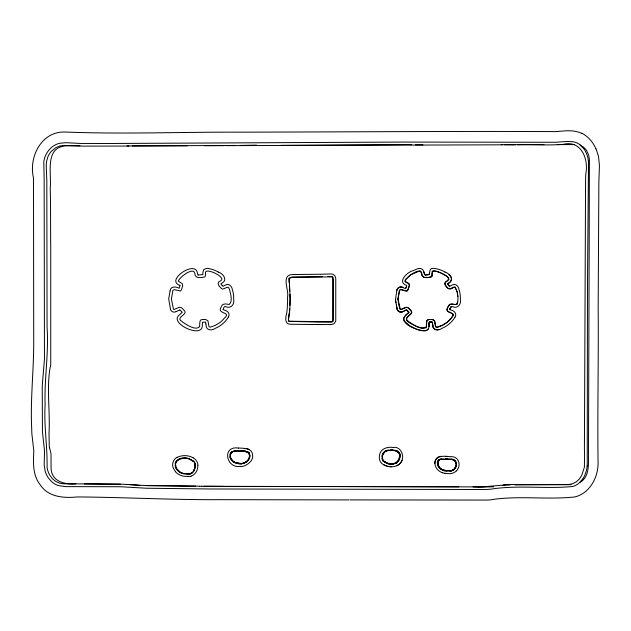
<?xml version="1.0" encoding="UTF-8"?>
<svg xmlns="http://www.w3.org/2000/svg" width="631" height="631" viewBox="0 0 631 631"><rect width="100%" height="100%" fill="white"/><g stroke="black" fill="none" stroke-linecap="round" stroke-linejoin="round"><path stroke-width="0.95" d="M428.591 274.682C430.618 273.72 428.354 267.812 433.458 268.301A6.562 6.562 0 0 1 434.27 268.38L435.761 268.648A28.135 28.135 0 0 1 444.95 272.008M429.577 273.373L429.545 272.797A5.143 5.143 0 0 1 429.577 273.428L429.569 273.759M249.584 455.961L249.3 453.713A3.581 3.581 0 0 0 248.622 452.711L244.016 451.323A46.67 46.67 0 0 0 241.634 451.118L237.248 451.015A18.331 18.331 0 0 0 233.825 451.291M249.884 455.984L249.576 453.594A3.904 3.904 0 0 0 249.071 452.782M429.561 274.13C428.954 275.077 420.009 275.361 428.339 274.698M428.985 326.117C429.112 330.857 427.66 318.955 432.18 322.189A28.048 28.048 0 0 0 429.23 322.181L428.985 326.117A76.288 76.288 0 0 1 429.23 322.173M289.937 305.357L289.952 294.361M245.057 451.086C254.971 454.281 246.177 466.072 238.439 463.643M195.421 466.435L195.436 465.315M456.292 464.566L455.763 466.814L454.052 469.07A7.454 7.454 0 0 1 451.52 470.513L447.395 470.797L442.686 469.787A10.293 10.293 0 0 1 440.824 468.762L439.547 467.658A6.823 6.823 0 0 1 438.111 465.221L437.709 463.099M289.732 308.827L289.377 312.298M457.751 301.468L457.309 303.89M587.232 465.986L587.485 283.453L588.502 161.15M382.378 456.016L382.749 459.952A4.172 4.172 0 0 0 383.451 460.993L386.732 462.854A19.214 19.214 0 0 0 387.844 463.249M175.087 464.132L175.142 463.682A5.569 5.569 0 0 1 176.309 461.103L178.999 459.131M289.219 313.449L288.383 320.674A1.412 1.412 0 0 0 288.951 321.36L316.344 322.031L331.228 322.023L332.805 321.573M456.528 465.189L456.418 465.812M170.054 290.97L168.69 298.826L170.394 308.748A7.848 7.848 0 0 0 170.544 309.308M396.773 290.852C396.852 287.42 400.866 286.001 403.58 287.57M170.078 290.852C170.323 286.111 176.175 286.395 179.172 288.272L180.064 285.409M396.67 291.459C396.528 288.414 399.675 285.961 402.539 287.239M397.924 298.881L398.406 296.136M396.536 292.263L395.511 299.835M398.469 295.765L399.32 290.891M382.086 455.968L382.165 455.511A6.728 6.728 0 0 1 386.251 450.534L387.694 450.211M431.983 275.834L432.061 274.998A12.817 12.817 0 0 1 432.061 274.524L432.18 271.377A0.986 0.986 0 0 1 432.629 270.951L436.557 271.393M399.849 457.759L399.999 454.241A4.622 4.622 0 0 0 399.447 452.908L397.83 451.275M426.382 327.166L426.879 321.021M195.247 467.674L193.662 471.444A6.996 6.996 0 0 1 191.808 473.163M229.992 454.604L230.078 454.273A4.425 4.425 0 0 1 231.751 451.914L234.921 450.857M399.707 458.335L398.674 460.788M392.79 447.387C387.402 446.685 380.73 448.578 379.61 454.746A10.766 10.766 0 0 0 379.444 455.661C378.774 459.155 380.146 463.201 383.561 464.708A23.931 23.931 0 0 0 386.464 465.891L387.702 466.285A14.142 14.142 0 0 0 391.015 466.766A13.661 13.661 0 0 0 396.678 465.725C407.334 461.466 402.247 445.762 393.318 447.442M382.134 455.968L384.807 451.922L388.31 450.148M405.867 288.272C407.744 281.008 406.68 291.459 403.375 287.499M408.344 288.832L407.508 290.575A1.388 1.388 0 0 1 406.916 290.907L402.704 290.086M456.11 466.333L454.154 469.172A7.627 7.627 0 0 1 451.575 470.647L446.937 470.915L442.71 469.953A10.419 10.419 0 0 1 440.746 468.888L439.712 468.036A7.044 7.044 0 0 1 437.953 465.228L437.772 461.521A3.502 3.502 0 0 1 439.137 459.794L440.966 459.163L445.967 459.139M426.95 320.84L427.132 320.509A1.775 1.775 0 0 1 427.652 320.012L428.804 319.68M449.004 279.359L447.56 280.811A4.212 4.212 0 0 1 447.332 280.945L447.253 280.992A3.486 3.486 0 0 0 446.945 281.174L445.36 282.38M411.601 312.834L410.671 314.064A36.693 36.693 0 0 1 410.032 314.672L407.863 316.636A37.418 37.418 0 0 0 407.224 317.243C403.572 321.786 414.031 324.586 416.697 326.542M405.268 279.817L405.126 281.757L407.374 282.972M448.688 285.157L448.83 285.322A7.958 7.958 0 0 1 449.587 286.324A5.269 5.269 0 0 0 450.637 285.827L450.842 285.717A17.755 17.755 0 0 1 452.017 285.078C455.448 282.783 458.784 286.411 459.108 289.81A26.463 26.463 0 0 1 460.259 295.221L460.37 297.974A46.016 46.016 0 0 1 460.362 299.346C461.529 304.237 457.436 309.143 452.451 306.65A4.764 4.764 0 0 0 451.41 306.54L449.698 309.529A18.417 18.417 0 0 0 450.952 310.073C454.162 310.484 457.333 313.954 455.038 317.038M228.335 317.038C230.63 313.954 227.468 310.484 224.25 310.081A18.417 18.417 0 0 1 222.995 309.529A14.229 14.229 0 0 1 224.163 307.068L224.368 306.745A1.144 1.144 0 0 1 224.699 306.563A4.764 4.764 0 0 1 225.748 306.666C230.741 309.127 234.827 304.252 233.667 299.346A46.016 46.016 0 0 0 233.675 297.974L233.541 295.229A26.463 26.463 0 0 0 232.413 289.81C232.09 286.411 228.753 282.783 225.322 285.078A17.755 17.755 0 0 0 224.147 285.717L223.942 285.835A5.269 5.269 0 0 1 222.885 286.34A7.958 7.958 0 0 0 222.096 285.283M450.865 307.068L449.698 309.529A14.229 14.229 0 0 1 450.857 307.068L451.062 306.745A1.144 1.144 0 0 1 451.394 306.563M332.923 321.431L332.939 277.364M431.856 276.173L430.413 277.056A28.379 28.379 0 0 1 429.75 277.119L428.859 277.183M582.579 479.142L579.487 482.707A16.856 16.856 0 0 1 572.672 486.509C545.634 489.104 518.043 484.868 491.036 489.135A91.716 91.716 0 0 1 485.286 489.506L209.91 488.978L146.613 488.236L120.616 486.753L65.427 486.619L58.557 485.625A17.794 17.794 0 0 1 51.726 481.761L48.579 478.203A23.434 23.434 0 0 1 45.14 471.065L44.178 464.921L44.446 454.501A50.441 50.441 0 0 0 44.359 449.398L42.435 431.596L42.245 387.26A101.425 101.425 0 0 1 42.403 383.656L44.462 359.11L44.154 179.409A75.05 75.05 0 0 0 44.115 177.571L43.784 162.009A24.727 24.727 0 0 1 44.588 158.152L44.825 157.403A22.598 22.598 0 0 1 50.764 148.119L51.955 147.062A18.709 18.709 0 0 1 59.724 143.269L65.869 142.685L80.516 143.442L110.046 143.482L402.586 142.07L553.868 142.275A82.811 82.811 0 0 0 557.796 142.125L567.395 141.431L572.814 141.738A16.012 16.012 0 0 1 580.031 144.744M193.354 471.594L195.208 466.995L194.75 462.988M445.115 282.633L444.776 283.84L446.133 286.04A9.504 9.504 0 0 0 446.527 286.506L448.483 288.753L450.439 288.698M405.528 279.43L410.742 274.745L420.033 270.841A1.096 1.096 0 0 1 420.593 271.078L421.232 272.111M398.398 461.19L398.098 461.561A6.002 6.002 0 0 1 396.639 462.768L396.221 462.996M456.3 470.821C461.111 466.885 459.51 457.475 452.861 456.812A25.374 25.374 0 0 0 451.977 456.694C446.559 456.86 438.253 454.115 435.264 460.662C433.615 465.867 437.654 471.475 442.733 472.793M407.855 313.252L408.896 312.282L406.545 309.9L408.896 312.282L404.14 317.054L403.595 318.876L404.037 320.745L409.803 325.754L416.058 328.98M406.987 314.025C395.842 322.812 417.556 331.062 425.31 330.739C426.864 330.62 428.315 329.548 428.757 328.033C427.416 332.206 420.278 330.825 416.839 329.256M407.642 313.449L407.216 313.828M444.91 272.079C449.674 273.057 454.683 280.148 448.759 283.027A4.031 4.031 0 0 1 448.357 283.264L447.6 283.792L448.538 284.991M447.718 283.705C451.536 282.341 453.326 276.97 448.996 274.816M192.132 472.942L191.201 473.51M579.85 482.407C588.455 477.809 588.613 467.019 588.463 458.485L589.102 265.367A38.262 38.262 0 0 0 589.133 264.421L589.409 159.335L588.589 154.769L586.302 150.044L583.833 147.394L580.796 145.603M452.048 287.933L452.474 287.681A12.297 12.297 0 0 1 452.979 287.405L454.722 286.916A1.057 1.057 0 0 1 455.196 287.129L457.065 291.782M191.714 473.045L189.458 473.952L183.4 473.597A11.319 11.319 0 0 1 179.756 472.02C172.05 468.273 175.434 457.025 183.992 458.161A14.339 14.339 0 0 1 189.142 458.824L193.662 461.356M451.78 288.083L451.086 288.438M396.087 462.736L396.489 462.515A5.711 5.711 0 0 0 397.885 461.356L399.431 458.232L399.707 454.312A4.346 4.346 0 0 0 399.186 453.058L397.664 451.52A5.703 5.703 0 0 0 395.716 450.723A16.232 16.232 0 0 0 394.32 450.51L393.294 450.408M177.137 457.42L179.133 456.552A17.203 17.203 0 0 1 193.196 457.83M405.236 307.739L402.767 308.843A21.383 21.383 0 0 0 401.687 309.348L401.324 309.505M176.128 311.596L178.242 310.657A26.305 26.305 0 0 0 179.693 309.971M404.936 310.657A26.305 26.305 0 0 0 406.396 309.971L402.152 311.88L400.314 312.053L398.24 310.996L397.096 308.748L398.24 310.996L400.393 312.061L402.152 311.88L406.506 309.916A22.55 22.55 0 0 1 408.904 312.274A33.964 33.964 0 0 1 408.273 312.866M393.176 463.927L394.896 463.201A10.301 10.301 0 0 0 398.784 459.471L399.951 454.825A4.598 4.598 0 0 0 399.131 452.711L397.057 451.007M502.489 485.578L503.909 485.01M439.302 329.398C436.297 331.149 432.322 328.672 432.763 325.146C432.274 330.147 438.663 331.101 441.897 328.372A27.867 27.867 0 0 0 455.093 317.07M190.152 473.96L190.688 473.755M234.196 451.031C227.933 452.459 230.339 461.08 235.174 462.791M386.377 450.849L390.463 450.376M405.646 307.542L407.634 307.549M437.993 327.197L442.82 325.186L446.693 322.717A25.248 25.248 0 0 0 451.126 318.292L453.287 314.561A1.073 1.073 0 0 0 453.168 314.096L451.102 312.842M179.559 458.911L180.947 458.485M441.613 459.029C434.128 460.89 439.704 470.75 445.336 470.978M233.833 451.339L231.94 452.151A4.133 4.133 0 0 0 230.362 454.359L230.165 455.661A5.86 5.86 0 0 0 230.867 458.603L232.965 461.064A9.528 9.528 0 0 0 235.063 462.405L240.293 463.43M456.489 304.568L454.509 304.513M504.201 484.931L510.124 484.923M437.638 327.3L436.368 327.339M450.534 471.065L451.126 470.939A7.738 7.738 0 0 0 454.296 469.251C458.248 466.325 455.992 459.92 451.394 459.076M449.177 471.026C455.866 472.146 459.384 461.206 452.664 459.628A27.172 27.172 0 0 0 450.069 459.352L448.507 459.116M181.72 458.303L184.007 458.003A14.332 14.332 0 0 1 189.197 458.682L194.048 461.569A6.042 6.042 0 0 1 195.034 463.288L195.31 464.266M447.3 458.816L445.983 458.997L447.568 459.226M427.203 277.309L424.056 277.443L422.328 275.747A20.263 20.263 0 0 1 421.997 274.666L421.871 274.233M400.559 289.471L402.239 289.779M187.762 473.715L182.927 473.313A11.192 11.192 0 0 1 179.93 471.949L176.294 468.178L175.434 463.738A5.261 5.261 0 0 1 176.546 461.285L179.669 459.187L184.023 458.303A14.048 14.048 0 0 1 189.111 458.958L193.504 461.403A5.797 5.797 0 0 1 194.758 463.406L194.955 467.61L193.433 471.254A6.736 6.736 0 0 1 191.958 472.706L189.836 473.747A5.924 5.924 0 0 1 188.377 473.747L187.967 473.723M187.778 474.015L183.495 473.771A11.508 11.508 0 0 1 180.348 472.556M392.435 450.029L390.849 450.077M515.085 484.916L571.071 484.647M429.23 322.173L432.18 322.189M327.994 276.544L331.614 276.536M322.283 276.701L291.853 277.159A12.407 12.407 0 0 0 291.506 277.238L291.38 277.269A5.379 5.379 0 0 1 291.001 277.356L288.903 278.555L289.085 282.633M320.832 274.217L330.959 273.972A6.381 6.381 0 0 1 332.009 274.051L332.064 274.067A5.324 5.324 0 0 1 332.892 274.272L334.935 275.818L335.755 278.397L335.763 320.185A3.376 3.376 0 0 1 335.739 320.69L335.692 320.974A4.046 4.046 0 0 1 335.613 321.439L334.004 323.813L330.959 324.539M294.085 274.548L320.374 274.225M293.951 274.548L292.839 274.556A9.899 9.899 0 0 0 292.145 274.572C280.724 275.211 289.306 290.41 287.539 297.288A101.205 101.205 0 0 1 287.531 302.367L287.286 307.841A68.527 68.527 0 0 1 286.687 313.315C285.401 317.093 284.502 324.657 290.694 324.247L312.952 324.523M226.166 145.643L502.465 144.814M280.771 145.327L315.287 145.146M315.871 145.146L407.642 144.57A48.477 48.477 0 0 1 409.274 144.578L411.783 144.673M390.589 450.376L393.01 450.384M479.071 487.069L493.655 486.801M350.229 499.902L487.597 500.067A94.705 94.705 0 0 0 490.106 499.902C518.154 495.24 546.809 500.036 574.865 496.936C589.433 493.387 597.896 478.006 598.07 463.761C597.391 411.806 598.622 359.812 598.172 307.841L598.866 181.657L599.442 165.519L598.535 156.583L596.066 148.837M129.024 146.061L81.62 146.116L63.999 145.398L59.827 146.006L55.993 147.528L51.143 151.558A20.413 20.413 0 0 0 47.798 157.032L46.615 161.11L46.213 165.354L46.82 180.632L47.065 327.339C48.895 353.273 44.186 378.923 45.117 404.802C43.839 425.712 47.483 446.354 47.057 467.192A21.265 21.265 0 0 0 49.841 475.277L52.389 478.692L55.567 481.366L59.282 483.062L63.4 483.827L119.843 484.08L145.635 485.547L199.601 486.178M132.305 145.919L170.685 145.722M127.107 145.942L187.312 145.808M235.513 145.453L171.167 145.722M204.578 145.722L224.013 145.658M240.379 466.388C243.18 467.508 254.451 462.018 252.518 454.714A11.539 11.539 0 0 0 252.424 453.949L252.416 453.87A5.718 5.718 0 0 0 248.937 449.524M349.188 499.91L219.738 499.665C172.231 499.941 124.867 497.283 77.392 496.936C64.023 498.261 48.224 497.283 40.139 484.711C32.552 475.175 33.285 462.626 33.79 451.204A37.237 37.237 0 0 0 33.703 449.84L31.905 434.183A105.827 105.827 0 0 1 31.708 428.433C30.28 399.936 33.68 371.698 33.719 343.272L33.506 179.22A62.619 62.619 0 0 0 33.467 177.879C28.505 156.977 41.607 130.838 65.411 132.037C122.95 134.308 180.616 131.966 238.195 132.163C343.777 131.997 449.375 131.122 554.957 131.595A69.063 69.063 0 0 0 556.518 131.532L565.139 130.869A64.646 64.646 0 0 1 567.932 130.767L570.266 130.798A29.902 29.902 0 0 1 581.908 133.417M543.938 144.609L501.219 144.68M422.951 144.814L415.316 144.814M517.57 144.807C532.753 144.27 547.976 145.603 563.128 144.365C581.135 139.68 588.77 159.091 585.828 173.643A144.972 144.972 0 0 0 585.576 180.15L584.416 447.805A149.429 149.429 0 0 0 584.59 454.304L584.385 467.263L581.679 475.49L579.321 479.032L576.324 481.847L572.743 483.685L568.673 484.561L510.022 484.529L482.368 486.911L201.691 486.288M322.409 324.555L330.881 324.539L329.942 324.547M240.632 463.43L240.884 463.43A9.788 9.788 0 0 0 246.106 461.821L247.92 460.244A7.067 7.067 0 0 0 249.592 455.961M244.292 451.212L244.031 451.181A47.033 47.033 0 0 0 241.539 450.968L234.913 451.007L231.751 452.104A4.188 4.188 0 0 0 230.528 453.547L230.055 456.521A6.207 6.207 0 0 0 230.536 458.256L232.453 460.804A9.757 9.757 0 0 0 235.118 462.586L240.884 463.722A10.088 10.088 0 0 0 246.271 462.066L248.149 460.433A7.359 7.359 0 0 0 249.892 455.984M240.072 466.388C225.93 468.525 221.899 445.525 238.337 448.057M224.1 486.501L332.892 486.533A25.745 25.745 0 0 1 334.099 486.525L458.792 486.817M515.409 144.807L504.626 144.807M557.244 144.602L574.32 144.586M319.586 324.555L323.348 324.555M446.109 459.289L441.392 459.289A3.668 3.668 0 0 0 437.591 463.107M223.342 486.359L203.916 486.249M240.23 145.43L254.38 145.162A57.358 57.358 0 0 1 256.131 145.169L256.691 145.177M79.877 145.722L69.481 145.769A27.046 27.046 0 0 0 68.747 145.832C43.705 145.114 51.821 172.847 50.228 188.511C50.78 208.143 50.448 227.799 50.74 247.423A72.407 72.407 0 0 1 50.748 249.34L50.748 365.112A5.427 5.427 0 0 1 50.488 366.366L50.267 367.124A11.263 11.263 0 0 1 50.125 367.589C46.426 389.035 50.291 411.609 49.005 433.316L49.297 446.716A2.595 2.595 0 0 0 49.518 447.765M320.524 324.555L312.384 324.515M244.292 451.22A18.63 18.63 0 0 1 246.879 451.654L248.851 452.742A3.731 3.731 0 0 1 249.442 453.665C250.625 457.215 248.377 461.182 245.033 462.594A10.325 10.325 0 0 1 242.549 463.406L240.632 463.722M146.069 485.61L195.705 486.185M316.762 324.547L318.639 324.555M84.231 483.843L120.458 484.292M126.61 484.371L137.889 485.192A13.133 13.133 0 0 1 138.221 485.247L139.932 485.547M75.917 483.811C65.75 484.782 52.373 481.926 51.19 469.693A12.226 12.226 0 0 1 51.072 468.312L51.001 453.492L49.533 447.758M199.822 486.256L201.754 486.209M478.629 487.061L473.021 486.832M240.04 463.722L237.934 463.572M448.617 459.273L446.819 459.045M447.805 459.242L448.333 459.258M447.024 458.911L445.991 458.847M448.925 459.139L454.162 459.991A4.172 4.172 0 0 1 455.29 460.914L456.45 464.148M393.089 450.092L392.466 450.029M187.809 476.381L187.975 476.405A7.462 7.462 0 0 0 191.043 476.255M393.989 450.321L391.039 449.919M446.78 471.049L444.066 470.576M248.977 449.438L247.975 449.075A17.423 17.423 0 0 0 245.065 448.467L242.785 448.239A57.768 57.768 0 0 0 238.337 448.065M198.087 275.037L202.851 274.611L202.882 273.428A5.143 5.143 0 0 0 202.859 272.797L203.71 269.547L206.763 268.301A6.562 6.562 0 0 1 207.575 268.38L209.066 268.648A28.135 28.135 0 0 1 218.255 272.008M432.606 319.704L433.899 320.138A1.79 1.79 0 0 1 434.436 320.714L434.743 321.771A10.333 10.333 0 0 0 434.862 322.551L435.027 323.435M444.705 473.297L448.87 473.684A10.672 10.672 0 0 0 456.86 470.505M421.35 327.946L425.925 327.923A1.159 1.159 0 0 0 426.209 327.599M454.115 304.276C460.63 307.068 457.964 284.967 453.05 287.539C449.217 292.271 441.321 283.579 446.937 281.008A5.687 5.687 0 0 1 447.166 280.874C452.253 276.985 441.353 273.641 438.655 272.135C432.866 269.398 431.785 271.156 432.006 276.204A1.585 1.585 0 0 1 431.257 276.977C427.573 277.79 421.603 278.902 421.492 273.412C420.278 266.298 405.504 277.758 405.031 281.237L408.904 283.587L409.393 285.796L407.421 290.844L406.017 291.08L403.674 290.378M454.02 304.41C451.78 303.125 448.688 304.181 447.986 306.784A17.408 17.408 0 0 0 446.882 309.553C447.158 313.946 457.775 312.353 451.007 318.198A25.082 25.082 0 0 1 446.606 322.599L441.937 325.446L436.62 327.244L435.666 326.448L434.625 320.753L432.345 319.531A31.692 31.692 0 0 0 428.796 319.538L427.258 320.122L426.603 321.629A79.49 79.49 0 0 0 426.311 326.598C422.289 331.567 410.702 323.269 406.932 320.162C404.408 316.289 415.577 314.057 410.387 309.931A26.265 26.265 0 0 0 407.989 307.628L406.269 307.202L400.898 309.427A0.986 0.986 0 0 1 400.141 309.127L398.074 298.881L399.47 290.915L400.59 289.613L403.745 290.252M453.949 304.394L450.218 304.331L448.128 306.824A17.274 17.274 0 0 0 447.024 309.6L447.655 311.233M237.272 463.454L235.41 462.886A9.836 9.836 0 0 1 232.736 461.261M420.877 327.844L416.752 326.558M387.702 466.285L388.018 466.372A14.103 14.103 0 0 0 391.401 466.766M453.405 459.502L452.711 459.336A27.433 27.433 0 0 0 450.092 459.06M246.879 451.528L248.275 452.056M387.986 463.785L389.343 464.187M437.796 271.724L440.115 272.497M406.577 285.354C396.733 282.302 407.287 271.874 412.871 270.731C415.758 269.887 419.583 266.787 422.454 269.382C423.74 270.044 424.994 276.52 424.34 273.712M179.906 285.362C165.361 280.377 193.851 261.124 197.085 271.795A28.127 28.127 0 0 1 197.353 272.663L198.008 274.919M443.554 470.426L443.049 470.253A10.656 10.656 0 0 1 440.659 469.007L440.296 468.738M450.455 312.59L447.836 311.375M453.626 459.581L455.598 461.064L456.528 463.367M332.119 276.67L332.821 277.175M441.195 272.955L443.214 273.996M383.561 464.708L383.782 464.81A24.491 24.491 0 0 0 387.087 466.096M408.028 283.193L408.959 283.855A1.577 1.577 0 0 1 409.243 284.376L409.251 285.764A23.102 23.102 0 0 1 408.328 288.824M387.308 463.588L383.506 461.269A4.338 4.338 0 0 1 382.694 460.173L382.047 458.264M218.208 272.079C222.917 273.184 228.036 280.061 222.065 283.027A4.031 4.031 0 0 1 221.662 283.264L220.945 283.855L221.418 284.486A11.113 11.113 0 0 0 221.804 284.952L222.096 285.275M443.711 274.296L447.071 276.544M179.764 472.201L176.577 469.188L175.11 465.52M447.276 276.686L448.901 278.176M248.417 452.151L248.945 452.632M580.007 144.783L583.809 148.75M232.271 460.835L230.607 458.745A6.168 6.168 0 0 1 230 457.057M447.734 283.989L449.58 286.324L448.83 285.322M175.473 471.609L173.415 468.305M448.065 284.423L448.113 284.486A11.113 11.113 0 0 0 448.499 284.952M435.682 326.795L435.816 326.984A1.238 1.238 0 0 0 436.06 327.197M435.564 326.582L435.287 325.186A9.749 9.749 0 0 0 435.114 323.9L435.075 323.664M411.68 312.1L410.655 310.46A25.579 25.579 0 0 0 407.894 307.747M424.048 272.663L423.78 271.795A28.127 28.127 0 0 1 424.048 272.663L424.174 273.105M421.816 274.02L421.611 273.294A22.385 22.385 0 0 0 421.319 272.347M437.598 464.479L437.827 465.323A7.091 7.091 0 0 0 439.326 467.855M397.017 308.433L397.112 308.843A7.848 7.848 0 0 0 397.238 309.308M397.096 308.748L396.962 308.173M395.534 300.033L396.994 308.299M396.931 308.038L396.323 304.97M382.07 458.761L382.481 460.102A4.409 4.409 0 0 0 383.222 461.198L386.629 463.13A19.537 19.537 0 0 0 387.592 463.477M457.262 292.579L457.814 296.594M399.155 306.414L400.243 309.403A1.112 1.112 0 0 0 400.519 309.529M432.535 323.79L432.267 322.196L432.582 324.019M205.887 324.019L205.564 322.196M205.903 324.105L205.974 324.468A6.594 6.594 0 0 1 206.085 325.288C205.73 330.392 212.055 330.944 215.203 328.372A27.867 27.867 0 0 0 228.39 317.07M399.029 305.759L398.476 302.706M432.661 324.421L432.763 325.115L432.669 324.468A6.594 6.594 0 0 1 432.779 325.288M395.921 302.699L395.59 300.435M437.512 464.037L437.409 463.122M397.932 298.905L398.027 299.654M395.44 299.236L395.487 299.638M398.043 299.788L398.24 301.31A20.224 20.224 0 0 0 398.35 301.997M289.369 285.953L289.755 290.994M197.795 465.173L197.803 466.246A12.289 12.289 0 0 1 196.036 472.209A9.607 9.607 0 0 1 191.012 476.145M402.854 311.635A4.015 4.015 0 0 1 397.088 309.356M405.457 315.453A38.286 38.286 0 0 1 406.104 314.837M393.989 450.329A18.709 18.709 0 0 1 395.747 450.566A5.924 5.924 0 0 1 397.782 451.41M187.801 476.342A14.821 14.821 0 0 1 175.355 471.72M193.189 457.838A9.252 9.252 0 0 1 198.008 465.157M173.32 468.344A8.802 8.802 0 0 1 177.019 457.223M245.065 448.475A16.761 16.761 0 0 1 248.385 449.185M445.17 473.376A15.996 15.996 0 0 1 442.252 472.635M434.869 463.438A6.586 6.586 0 0 1 440.84 456.3M440.864 456.497A10.546 10.546 0 0 1 441.471 456.481M582.003 133.267A30.824 30.824 0 0 1 595.885 148.908M396.252 463.075A11.5 11.5 0 0 1 387.765 463.493M394.359 450.218A16.509 16.509 0 0 1 395.771 450.424M457.191 304.071A1.388 1.388 0 0 1 456.702 304.481M399.376 290.891A1.696 1.696 0 0 1 400.504 289.313M242.004 450.849A46.978 46.978 0 0 1 244.047 451.031L244.292 451.062A19.017 19.017 0 0 1 246.887 451.504M437.299 463.122A3.967 3.967 0 0 1 440.73 458.989M382.402 456.016A6.476 6.476 0 0 1 386.353 450.802M396.11 462.783A11.011 11.011 0 0 1 387.86 463.201M190.16 473.999A4.196 4.196 0 0 1 188.669 474.07M587.145 465.978A28.553 28.553 0 0 1 582.665 479.197M583.88 148.703A26.841 26.841 0 0 1 588.423 161.157M176.152 311.635A4.015 4.015 0 0 1 170.394 309.356M179.843 309.9A22.55 22.55 0 0 1 182.209 312.274A33.964 33.964 0 0 1 181.578 312.866L179.409 314.83A38.286 38.286 0 0 0 178.762 315.453C169.834 323.561 201.604 338.421 202.291 326.117A76.288 76.288 0 0 1 202.527 322.173A28.048 28.048 0 0 1 205.485 322.181M402.018 460.173A9.599 9.599 0 0 1 396.686 465.757M447.474 456.41A62.643 62.643 0 0 1 445.817 456.323M333.113 309.545L333.089 320.296L332.016 321.794L289.006 321.218L288.414 319.452L289.779 310.081L290.228 299.236L289.203 278.247L292.445 277.23L332.261 276.899L333.113 279.17L333.113 309.545M205.54 273.42L205.304 276.204A1.585 1.585 0 0 1 204.562 276.977C200.871 277.79 194.908 278.902 194.79 273.412C193.583 266.298 178.81 277.758 178.328 281.237L182.209 283.587L182.698 285.796L181.405 289.905L180.419 291.001L174.251 289.613L172.894 290.449L171.38 298.881L173.438 309.127A0.986 0.986 0 0 0 174.203 309.427L179.575 307.202L181.294 307.628A26.265 26.265 0 0 1 183.692 309.931C188.882 314.057 177.729 316.297 180.229 320.162C184.007 323.269 195.594 331.567 199.609 326.598A79.49 79.49 0 0 1 199.909 321.629L200.563 320.122L202.101 319.531A31.692 31.692 0 0 1 205.643 319.523L207.93 320.753L208.964 326.448L209.926 327.244L215.242 325.446L219.904 322.599A25.082 25.082 0 0 0 224.313 318.198C231.072 312.353 220.464 313.946 220.187 309.553A17.408 17.408 0 0 1 221.284 306.784C222.293 303.093 226.316 303.842 229.1 304.521C233.068 301.421 230.56 293.62 229.368 289.124C228.501 284.652 224.77 289.416 222.301 289.045C219.888 287.507 215.494 282.822 220.235 281.008A5.687 5.687 0 0 1 220.471 280.874C227.61 277.474 203.781 266.274 205.54 273.42M382.126 457.01L383.033 460.472L386.669 462.988A19.482 19.482 0 0 0 387.797 463.391A11.153 11.153 0 0 0 396.181 462.925L396.639 462.594A5.892 5.892 0 0 0 398.185 461.229C404.384 452.766 393.468 448.341 386.322 450.708A6.484 6.484 0 0 0 382.552 454.643L382.126 457.01"/></g></svg>
